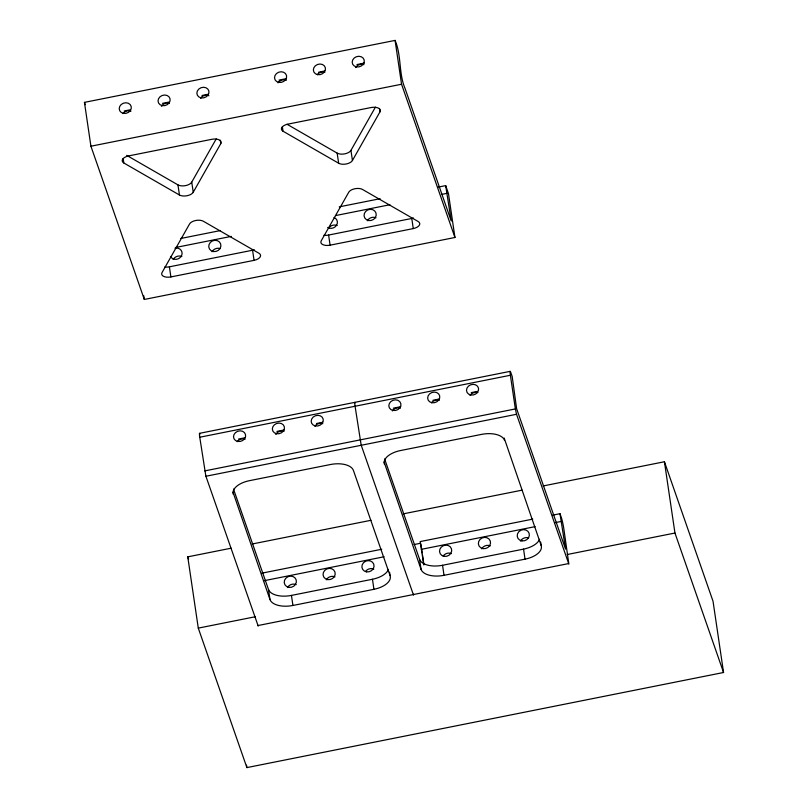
<?xml version="1.0" encoding="UTF-8"?>
<svg xmlns="http://www.w3.org/2000/svg" width="808" height="808" viewBox="0 0 808 808"><rect width="100%" height="100%" fill="white"/><g stroke="black" fill="none" stroke-linecap="round" stroke-linejoin="round"><path stroke-width="1.21" d="M126.684 155.358L177.952 184.881A7.949 4.08 -8.4 0 0 185.577 185.608A7.949 4.08 -8.4 0 0 191.738 182.133L216.221 138.905M123.149 158.469L123.806 162.974L179.447 195.001A7.949 4.08 -8.4 0 0 187.072 195.728A7.949 4.08 -8.4 0 0 193.233 192.243L220.776 143.622L220.271 140.249M286.971 124.23L337.158 153.116A7.949 4.08 -8.4 0 0 344.784 153.853A7.949 4.08 -8.4 0 0 350.945 150.369L375.417 107.151M282.346 126.715L283.012 131.209L338.653 163.236A7.949 4.08 -8.4 0 0 346.279 163.974A7.949 4.08 -8.4 0 0 352.44 160.489L379.972 111.868L379.477 108.494M445.683 185.618L448.47 193.627L454.944 237.481L144.309 299.455L90.92 146.218L84.446 102.374L395.082 40.4C401.626 55.56 398.596 73.528 405.02 88.355L451.238 221.059L445.683 185.618L438.259 187.102M124.2 110.989L130.371 109.757M162.489 103.353L168.66 102.121M202.01 95.475L208.181 94.243M279.002 80.113L286.426 78.628M318.594 72.215L324.786 70.973M356.954 64.559L364.378 63.075M90.92 146.218L401.556 84.244L454.944 237.481M180.739 238.481L220.261 230.593M339.279 206.848L380.103 198.707M175.71 247.47L231.29 236.38M335.471 215.595L389.911 204.737M441.875 194.364L446.824 193.375M164.711 267.004A7.949 4.08 -8.4 0 0 169.397 266.822L252.571 250.227A7.949 4.08 -8.4 0 0 254.278 249.773M323.917 235.239A7.949 4.08 -8.4 0 0 328.604 235.057L411.777 218.463A7.949 4.08 -8.4 0 0 413.484 218.019M170.892 276.932L254.066 260.348A7.949 4.08 -8.4 0 0 258.974 253.268L203.333 221.241A7.949 4.08 -8.4 0 0 195.708 220.503A7.949 4.08 -8.4 0 0 189.547 223.988L162.014 272.609A7.949 4.08 -8.4 0 0 170.892 276.932L169.397 266.822M330.098 245.178L413.272 228.583A7.949 4.08 -8.4 0 0 418.17 221.503L362.539 189.476A7.949 4.08 -8.4 0 0 354.914 188.739A7.949 4.08 -8.4 0 0 348.753 192.223L321.21 240.845A7.949 4.08 -8.4 0 0 330.098 245.178L328.604 235.057M199.536 433.33L510.171 371.357M258.267 625.463L258.196 626.079L205.848 476.064L199.758 437.229L510.393 375.255A7.999 0.667 78.7 0 1 510.757 372.397L512.181 376.478L516.605 408.656L565.55 549.127L559.984 513.696L552.561 515.171M238.572 439.047L244.753 437.815M276.922 431.401L284.345 429.917M316.514 423.503L322.705 422.271M393.314 408.181L400.738 406.697M432.906 400.283L439.087 399.051M471.256 392.627L477.447 391.395M204.727 470.902L515.363 408.929L510.393 375.255M205.909 476.255L516.544 414.282L568.862 564.105L563.782 528.493A7.999 0.667 78.7 0 0 561.409 517.776L559.984 513.696M543.097 485.962L664.428 461.752L713.03 601.233L723.554 672.498L246.884 767.6L198.283 628.119L187.759 556.853L231.098 548.208M252.147 544.006L371.003 520.291M403.192 513.868L522.049 490.163M261.721 573.195L381.74 549.258M532.765 519.12L420.18 541.582L423.816 564.984M414.11 544.541L420.746 543.218M264.105 580.71L384.123 556.763M421.321 549.339L535.149 526.634M554.945 522.685L561.136 521.453M233.502 489.082L268.488 589.497A19.988 10.262 -8.4 0 0 291.446 595.415L372.458 579.255A19.988 10.262 -8.4 0 0 388.456 569.428M384.598 458.934L419.584 559.348A19.988 10.262 -8.4 0 0 442.542 565.277L523.554 549.117A19.988 10.262 -8.4 0 0 539.552 539.279M233.007 492.173L269.973 599.536A19.988 10.262 -8.4 0 0 292.93 605.465L373.932 589.305A19.988 10.262 -8.4 0 0 390.052 575.579L389.557 572.236M384.103 462.024L421.069 569.398A19.988 10.262 -8.4 0 0 444.026 575.316L525.028 559.156A19.988 10.262 -8.4 0 0 541.148 545.44L540.653 542.087M198.283 628.119L255.237 616.756M567.236 554.51L674.953 533.028L723.554 672.498M257.934 625.554L568.569 563.58M504.182 438.067L541.148 545.44M390.052 575.579L353.419 470.448A19.988 10.262 -8.4 0 0 330.462 464.519L249.45 480.679A19.988 10.262 -8.4 0 0 233.34 494.405M84.446 102.374L85.244 104.666M187.759 556.853L188.597 559.237M516.544 414.282L515.363 408.929M664.428 461.752L674.953 533.028M523.554 549.117L525.028 559.156M395.082 40.4L401.556 84.244M411.777 218.463L413.272 228.583M442.542 565.277L444.026 575.316M420.928 544.42L422.17 552.874M422.534 555.288L423.776 563.742M419.584 559.348L421.069 569.398M350.945 150.369L352.44 160.489M337.158 153.116L338.653 163.236M372.458 579.255L373.932 589.305M252.571 250.227L254.066 260.348M291.446 595.415L292.93 605.465M268.488 589.497L269.973 599.536M191.738 182.133L193.233 192.243M177.952 184.881L179.447 195.001M246.521 765.146L246.884 767.6M143.773 295.799L144.309 299.455M413.575 594.254L413.514 595.092L361.166 445.077L355.076 406.242A7.999 0.667 78.7 0 1 355.207 402.788M314.827 426.18A6.161 4.898 -17.6 0 1 322.826 423.665M275.7 434.381A6.161 4.898 -17.6 0 1 284.002 431.411M237.168 441.673A6.161 4.898 -17.6 0 1 245.167 439.158M365.469 571.559A6.161 5.262 -19.2 0 1 373.821 569.115M326.331 579.821A6.161 5.262 -19.2 0 1 334.987 576.861M287.507 587.567A6.161 5.262 -19.2 0 1 296.162 584.608M392.334 410.908A6.161 4.898 -17.6 0 1 400.354 408.131M431.482 402.717A6.161 4.898 -17.6 0 1 439.188 400.384M469.993 395.415A6.161 4.898 -17.6 0 1 477.881 392.597M443.127 556.066A6.161 5.262 -19.2 0 1 451.48 553.621M481.649 548.834A6.161 5.262 -19.2 0 1 490.305 545.875M520.483 541.087A6.161 5.262 -19.2 0 1 528.594 537.906M504.515 440.299A19.988 10.262 -8.4 0 0 481.558 434.381L400.546 450.541A19.988 10.262 -8.4 0 0 384.436 464.257M199.758 437.229A7.999 0.667 78.7 0 1 200 434.048M379.972 111.868A7.949 4.08 -8.4 0 0 371.094 107.535L287.921 124.129A7.949 4.08 -8.4 0 0 283.012 131.209M220.776 143.622A7.949 4.08 -8.4 0 0 211.888 139.299L128.714 155.893A7.949 4.08 -8.4 0 0 123.806 162.974M278.023 82.84A6.161 4.898 -17.6 0 1 286.436 80.194M317.18 74.649A6.161 4.898 -17.6 0 1 324.877 72.306M355.54 67.579A6.161 4.898 -17.6 0 1 363.964 64.65M334.047 217.493A6.161 5.575 -21.5 0 1 336.492 225.341A6.161 5.575 -21.5 0 1 327.674 227.472M174.962 248.197A6.161 5.575 -21.5 0 1 181.881 251.874A6.161 5.575 -21.5 0 1 178.083 258.863A6.161 5.575 -21.5 0 1 170.488 256.459M200.525 98.111A6.161 4.898 -17.6 0 1 208.898 95.738M161.388 106.313A6.161 4.898 -17.6 0 1 169.296 103.222M122.867 113.605A6.161 4.898 -17.6 0 1 130.987 111.13M212.029 251.743A6.161 5.262 -19.2 0 1 220.129 248.571M173.195 259.489A6.161 5.262 -19.2 0 1 181.851 256.53M328.513 228.502A6.161 5.262 -19.2 0 1 337.168 225.543M367.347 220.756A6.161 5.262 -19.2 0 1 376.003 217.796M366.569 571.862A6.161 5.575 -21.5 0 0 373.791 564.267A6.161 5.575 -21.5 0 0 363.519 562.701A6.161 5.575 -21.5 0 0 366.569 571.862M327.745 579.609A6.161 5.575 -21.5 0 0 334.956 572.014A6.161 5.575 -21.5 0 0 324.685 570.448A6.161 5.575 -21.5 0 0 327.745 579.609M288.911 587.355A6.161 5.575 -21.5 0 0 296.132 579.76A6.161 5.575 -21.5 0 0 285.86 578.195A6.161 5.575 -21.5 0 0 288.911 587.355M315.403 425.947A6.161 5.262 -19.2 0 0 323.16 419.029A6.161 5.262 -19.2 0 0 313.14 417.11A6.161 5.262 -19.2 0 0 315.403 425.947M276.578 433.694A6.161 5.262 -19.2 0 0 284.335 426.776A6.161 5.262 -19.2 0 0 274.306 424.856A6.161 5.262 -19.2 0 0 276.578 433.694M237.744 441.441A6.161 5.262 -19.2 0 0 245.501 434.522A6.161 5.262 -19.2 0 0 235.482 432.603A6.161 5.262 -19.2 0 0 237.744 441.441M444.228 556.369A6.161 5.575 -21.5 0 0 451.45 548.773A6.161 5.575 -21.5 0 0 441.178 547.208A6.161 5.575 -21.5 0 0 444.228 556.369M483.063 548.622A6.161 5.575 -21.5 0 0 490.274 541.027A6.161 5.575 -21.5 0 0 480.002 539.461A6.161 5.575 -21.5 0 0 483.063 548.622M521.887 540.875A6.161 5.575 -21.5 0 0 529.109 533.28A6.161 5.575 -21.5 0 0 518.837 531.715A6.161 5.575 -21.5 0 0 521.887 540.875M393.062 410.454A6.161 5.262 -19.2 0 0 400.819 403.535A6.161 5.262 -19.2 0 0 390.799 401.616A6.161 5.262 -19.2 0 0 393.062 410.454M431.896 402.707A6.161 5.262 -19.2 0 0 439.653 395.789A6.161 5.262 -19.2 0 0 429.624 393.87A6.161 5.262 -19.2 0 0 431.896 402.707M470.721 394.961A6.161 5.262 -19.2 0 0 478.477 388.042A6.161 5.262 -19.2 0 0 468.458 386.123A6.161 5.262 -19.2 0 0 470.721 394.961M368.751 220.554A6.161 5.575 -21.5 0 0 375.973 212.958A6.161 5.575 -21.5 0 0 365.701 211.383A6.161 5.575 -21.5 0 0 368.751 220.554M213.433 251.541A6.161 5.575 -21.5 0 0 220.655 243.945A6.161 5.575 -21.5 0 0 210.383 242.37A6.161 5.575 -21.5 0 0 213.433 251.541M201.101 97.869A6.161 5.262 -19.2 0 0 208.848 90.961A6.161 5.262 -19.2 0 0 198.829 89.042A6.161 5.262 -19.2 0 0 201.101 97.869M162.267 105.616A6.161 5.262 -19.2 0 0 170.023 98.707A6.161 5.262 -19.2 0 0 160.004 96.788A6.161 5.262 -19.2 0 0 162.267 105.616M123.442 113.362A6.161 5.262 -19.2 0 0 131.189 106.454A6.161 5.262 -19.2 0 0 121.17 104.535A6.161 5.262 -19.2 0 0 123.442 113.362M278.76 82.376A6.161 5.262 -19.2 0 0 286.507 75.467A6.161 5.262 -19.2 0 0 276.488 73.548A6.161 5.262 -19.2 0 0 278.76 82.376M317.584 74.629A6.161 5.262 -19.2 0 0 325.341 67.721A6.161 5.262 -19.2 0 0 315.322 65.802A6.161 5.262 -19.2 0 0 317.584 74.629M356.419 66.882A6.161 5.262 -19.2 0 0 364.166 59.974A6.161 5.262 -19.2 0 0 354.146 58.055A6.161 5.262 -19.2 0 0 356.419 66.882"/></g></svg>
